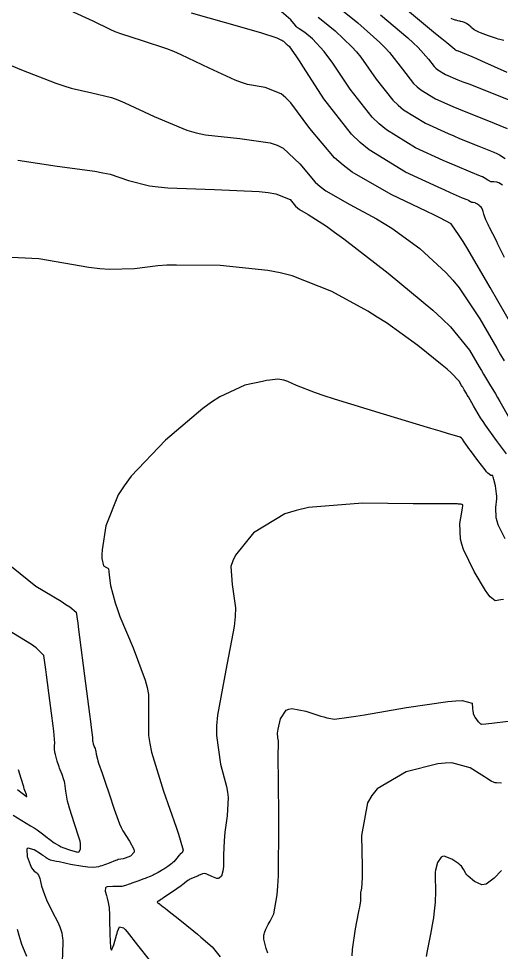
# Model space of a CAD drawing. Header units: metres. Extents: x 837475 to 838479, y 1189012 to 1191015.
# Drawn here: x 837669 to 837725.3, y 1190774.6 to 1190883.5 of the extents above; entities that cross this region are included whole.
import ezdxf

# ---------------------------------------------------------------- set-up
doc = ezdxf.new("R2010")
doc.units = ezdxf.units.M
doc.header["$LTSCALE"] = 0.3
doc.layers.add('COTAS 10', color=1, linetype='Continuous')
doc.layers.add('COTAS INT', color=252, linetype='Continuous')

msp = doc.modelspace()

# ---------------------------------------------------------------- linework, layer by layer
at = {"layer": 'COTAS 10'}
for points, elevation in [([(837706.21, 1190884.957), (837708.595, 1190883.038), (837711.145, 1190880.762), (837711.732, 1190880.168), (837712.268, 1190879.59), (837713.773, 1190877.633), (837715.077, 1190875.975), (837715.485, 1190875.585), (837715.914, 1190875.225), (837717.633, 1190874.173), (837719.682, 1190873.27), (837720.318, 1190873.003), (837720.984, 1190872.73), (837723.639, 1190871.683), (837726.007, 1190870.723)], 1620), ([(837665.432, 1190879.181), (837669.352, 1190877.571), (837673.371, 1190876), (837674.301, 1190875.682), (837675.153, 1190875.415), (837677.571, 1190874.874), (837679.838, 1190874.323), (837680.595, 1190874.05), (837681.407, 1190873.724), (837684.808, 1190872.111), (837688.632, 1190870.528), (837689.712, 1190870.222), (837690.8, 1190869.972), (837694.808, 1190869.545), (837698.359, 1190869.056), (837699.16, 1190868.767), (837699.882, 1190868.411), (837701.833, 1190866.571), (837703.595, 1190864.46), (837704.199, 1190863.934), (837704.853, 1190863.433), (837707.631, 1190861.833), (837710.773, 1190860.174), (837711.655, 1190859.636), (837712.544, 1190859.063), (837715.798, 1190856.71), (837718.876, 1190853.883), (837719.653, 1190853.012), (837720.397, 1190852.102), (837722.812, 1190848.498), (837724.777, 1190845.089), (837725.236, 1190844.303), (837725.659, 1190843.586)], 1630), ([(837698.081, 1190774.468), (837697.898, 1190775.009), (837697.602, 1190776.127), (837697.636, 1190776.585), (837697.661, 1190776.711), (837697.693, 1190776.837), (837697.863, 1190777.286), (837698.135, 1190777.832), (837698.232, 1190778.019), (837698.337, 1190778.221), (837698.792, 1190779.081), (837699.191, 1190781.268), (837699.261, 1190782.307), (837699.314, 1190783.535), (837699.358, 1190789.533), (837699.309, 1190795.384), (837699.303, 1190796.518), (837699.3, 1190797.441), (837699.315, 1190799.02), (837699.324, 1190799.24), (837699.318, 1190799.306), (837699.307, 1190799.374), (837699.234, 1190799.641), (837699.222, 1190800.147), (837699.25, 1190800.367), (837699.292, 1190800.621), (837699.553, 1190801.825), (837700.223, 1190802.834), (837700.521, 1190802.965), (837700.869, 1190803.03), (837702.532, 1190802.731), (837704.249, 1190802.15), (837704.631, 1190802.039), (837704.971, 1190801.949), (837705.861, 1190801.802), (837707.532, 1190802.002), (837708.364, 1190802.13), (837709.357, 1190802.29), (837714.278, 1190803.133), (837719.082, 1190803.849), (837720.001, 1190803.93), (837720.742, 1190803.96), (837721.931, 1190803.643), (837721.964, 1190803.067), (837721.976, 1190802.933), (837721.989, 1190802.811), (837722.044, 1190802.465), (837722.141, 1190802.188), (837722.18, 1190802.109), (837722.224, 1190802.03), (837722.427, 1190801.738), (837722.634, 1190801.487), (837722.681, 1190801.434), (837722.723, 1190801.387), (837722.838, 1190801.276), (837722.917, 1190801.223), (837722.937, 1190801.213), (837722.956, 1190801.206), (837723.016, 1190801.194), (837723.527, 1190801.252), (837723.83, 1190801.288), (837724.204, 1190801.332), (837726.137, 1190801.564)], 1640), ([(837668.87, 1190793.562), (837669.081, 1190793.414), (837669.267, 1190793.28), (837669.733, 1190792.912), (837669.948, 1190792.755), (837669.976, 1190792.753), (837669.99, 1190792.769), (837669.927, 1190792.978), (837669.738, 1190793.466), (837669.672, 1190793.657), (837669.602, 1190793.873), (837669.299, 1190794.856), (837669.018, 1190795.885)], 1630)]:
    msp.add_lwpolyline(points, dxfattribs=dict(at, elevation=elevation))
at = {"layer": 'COTAS INT'}
for points, elevation in [([(837726.683, 1190847.491), (837724.017, 1190852.137), (837721.405, 1190856.628), (837720.871, 1190857.513), (837720.419, 1190858.243), (837719.468, 1190859.583), (837718.14, 1190860.305), (837717.45, 1190860.644), (837716.621, 1190861.044), (837712.461, 1190862.993), (837707.924, 1190865.605), (837706.857, 1190866.424), (837705.871, 1190867.283), (837702.993, 1190870.729), (837700.765, 1190873.721), (837700.19, 1190874.294), (837699.632, 1190874.756), (837697.766, 1190875.502), (837695.7, 1190875.864), (837695.015, 1190876.083), (837694.282, 1190876.355), (837691.229, 1190877.766), (837687.988, 1190879.32), (837687.136, 1190879.681), (837686.304, 1190880.011), (837683.463, 1190880.956), (837680.931, 1190881.763), (837680.293, 1190882.007), (837679.682, 1190882.26), (837677.708, 1190883.248), (837675.082, 1190884.438)], 1628), ([(837713.892, 1190884.911), (837717.648, 1190881.811), (837718.367, 1190881.216), (837718.946, 1190880.736), (837719.878, 1190879.954), (837719.903, 1190879.921), (837719.911, 1190879.913), (837719.92, 1190879.906), (837719.954, 1190879.886), (837720.097, 1190879.829), (837720.174, 1190879.798), (837720.268, 1190879.762), (837720.743, 1190879.579), (837721.896, 1190879.094), (837722.416, 1190878.867), (837723.025, 1190878.599), (837725.95, 1190877.299)], 1616), ([(837725.679, 1190855.654), (837725.08, 1190856.92), (837724.93, 1190857.229), (837724.787, 1190857.52), (837724.326, 1190858.419), (837723.95, 1190859.143), (837723.86, 1190859.323), (837723.776, 1190859.494), (837723.523, 1190860.038), (837723.34, 1190860.483), (837723.301, 1190860.593), (837723.267, 1190860.696), (837723.183, 1190861.016), (837723.117, 1190861.263), (837723.094, 1190861.321), (837723.069, 1190861.373), (837722.959, 1190861.521), (837722.817, 1190861.647), (837722.772, 1190861.685), (837722.723, 1190861.725), (837722.524, 1190861.882), (837722.318, 1190862.013), (837722.265, 1190862.037), (837722.213, 1190862.054), (837722.042, 1190862.072), (837721.896, 1190862.075), (837721.86, 1190862.083), (837721.827, 1190862.095), (837721.725, 1190862.165), (837721.532, 1190862.286), (837721.44, 1190862.33), (837721.332, 1190862.378), (837720.807, 1190862.591), (837719.402, 1190863.201), (837718.74, 1190863.499), (837717.959, 1190863.854), (837714.153, 1190865.604), (837709.905, 1190868.202), (837708.846, 1190869.092), (837707.837, 1190870.056), (837704.617, 1190874.153), (837702.25, 1190877.871), (837701.78, 1190878.596), (837701.39, 1190879.188), (837700.649, 1190880.229), (837700.469, 1190880.374), (837700.432, 1190880.402), (837700.402, 1190880.425), (837700.339, 1190880.461), (837700.296, 1190880.493), (837700.277, 1190880.513), (837700.255, 1190880.537), (837700.154, 1190880.664), (837699.933, 1190880.848), (837699.836, 1190880.908), (837699.724, 1190880.973), (837699.191, 1190881.241), (837697.273, 1190881.867), (837696.287, 1190882.157), (837695.104, 1190882.498), (837689.191, 1190884.154)], 1626), ([(837725.476, 1190864.084), (837725.029, 1190864.368), (837724.913, 1190864.418), (837724.802, 1190864.457), (837724.43, 1190864.495), (837724.113, 1190864.501), (837724.036, 1190864.519), (837723.964, 1190864.545), (837723.744, 1190864.696), (837723.323, 1190864.959), (837723.124, 1190865.054), (837722.891, 1190865.16), (837721.751, 1190865.622), (837719.929, 1190866.377), (837719.266, 1190866.667), (837718.534, 1190866.992), (837715.313, 1190868.46), (837711.908, 1190870.543), (837711.059, 1190871.257), (837710.25, 1190872.029), (837707.669, 1190875.313), (837705.589, 1190878.444), (837705.097, 1190879.12), (837704.642, 1190879.713), (837703.298, 1190881.166), (837702.383, 1190881.902), (837702.197, 1190882.043), (837702.041, 1190882.157), (837701.723, 1190882.344), (837701.502, 1190882.507), (837701.408, 1190882.607), (837701.298, 1190882.731), (837700.781, 1190883.374), (837699.659, 1190884.308)], 1624), ([(837703.962, 1190883.684), (837704.296, 1190883.429), (837705.946, 1190882.102), (837707.893, 1190880.237), (837708.415, 1190879.644), (837708.929, 1190879.017), (837710.721, 1190876.473), (837712.664, 1190874.002), (837713.272, 1190873.421), (837713.911, 1190872.884), (837716.473, 1190871.316), (837719.108, 1190870.131), (837719.792, 1190869.835), (837720.457, 1190869.553), (837722.695, 1190868.652), (837724.449, 1190867.941), (837724.809, 1190867.779), (837725.114, 1190867.632), (837725.762, 1190867.228)], 1622), ([(837711.244, 1190883.975), (837714.397, 1190881.286), (837715.05, 1190880.692), (837715.607, 1190880.163), (837716.826, 1190878.794), (837717.49, 1190877.948), (837717.698, 1190877.749), (837717.917, 1190877.566), (837718.794, 1190877.029), (837720.256, 1190876.408), (837720.844, 1190876.171), (837721.511, 1190875.906), (837724.582, 1190874.713), (837727.566, 1190873.504)], 1618), ([(837725.629, 1190880.965), (837725.141, 1190881.081), (837724.955, 1190881.137), (837724.747, 1190881.203), (837723.808, 1190881.528), (837722.894, 1190881.875), (837722.701, 1190881.955), (837722.534, 1190882.029), (837722.144, 1190882.235), (837721.917, 1190882.413), (837721.852, 1190882.468), (837721.785, 1190882.526), (837721.536, 1190882.755), (837721.272, 1190882.964), (837721.197, 1190883.01), (837721.121, 1190883.05), (837720.837, 1190883.151), (837720.567, 1190883.211), (837720.5, 1190883.226), (837720.436, 1190883.241), (837720.232, 1190883.286), (837720.043, 1190883.334), (837719.989, 1190883.35), (837719.934, 1190883.367), (837719.728, 1190883.437), (837719.535, 1190883.511), (837719.488, 1190883.531)], 1614), ([(837668.902, 1190867.007), (837673.522, 1190866.331), (837677.886, 1190865.735), (837678.843, 1190865.556), (837679.691, 1190865.372), (837681.849, 1190864.658), (837684.264, 1190864.037), (837685.274, 1190863.911), (837686.432, 1190863.805), (837691.849, 1190863.588), (837697.086, 1190863.355), (837698.13, 1190863.239), (837698.999, 1190863.1), (837700.673, 1190862.412), (837701.32, 1190861.637), (837701.541, 1190861.444), (837701.781, 1190861.26), (837702.801, 1190860.673), (837704.925, 1190859.304), (837705.861, 1190858.627), (837706.948, 1190857.821), (837712.128, 1190853.836), (837717.333, 1190849.523), (837718.434, 1190848.51), (837719.388, 1190847.576), (837721.608, 1190844.858), (837722.731, 1190842.91), (837722.994, 1190842.46), (837723.236, 1190842.05), (837723.935, 1190840.895), (837724.636, 1190839.731), (837724.879, 1190839.315), (837725.142, 1190838.859), (837726.271, 1190836.874)], 1632), ([(837725.934, 1190832.73), (837724.741, 1190834.3), (837723.489, 1190836.076), (837723.189, 1190836.523), (837722.91, 1190836.951), (837722.071, 1190838.333), (837721.474, 1190839.387), (837721.348, 1190839.607), (837721.24, 1190839.797), (837720.987, 1190840.225), (837720.812, 1190840.514), (837720.751, 1190840.617), (837720.685, 1190840.73), (837720.403, 1190841.219), (837719.469, 1190842.197), (837718.992, 1190842.617), (837718.419, 1190843.103), (837715.563, 1190845.4), (837711.915, 1190848.02), (837710.844, 1190848.71), (837709.747, 1190849.385), (837705.563, 1190851.692), (837700.913, 1190853.5), (837699.522, 1190853.86), (837698.086, 1190854.159), (837692.525, 1190854.73), (837687.43, 1190854.776), (837686.288, 1190854.745), (837685.262, 1190854.694), (837682.525, 1190854.35), (837679.61, 1190854.242), (837678.472, 1190854.341), (837677.189, 1190854.495), (837671.361, 1190855.514), (837665.712, 1190855.756)], 1634), ([(837725.754, 1190822.82), (837724.966, 1190824.481), (837724.832, 1190824.889), (837724.733, 1190825.275), (837724.679, 1190826.482), (837724.78, 1190827.515), (837724.781, 1190827.792), (837724.769, 1190828.064), (837724.624, 1190829.012), (837724.443, 1190829.754), (837724.409, 1190829.896), (837724.381, 1190830.01), (837724.338, 1190830.195), (837724.337, 1190830.199), (837724.336, 1190830.201), (837724.332, 1190830.203), (837724.292, 1190830.206), (837724.269, 1190830.208), (837724.24, 1190830.209), (837724.091, 1190830.219), (837723.746, 1190830.493), (837723.593, 1190830.662), (837723.416, 1190830.871), (837722.57, 1190831.961), (837721.715, 1190833.122), (837721.532, 1190833.375), (837721.372, 1190833.599), (837720.99, 1190834.16), (837720.776, 1190834.464), (837720.722, 1190834.525), (837720.67, 1190834.577), (837720.503, 1190834.681), (837719.041, 1190835.117), (837718.173, 1190835.377), (837717.105, 1190835.699), (837711.574, 1190837.366), (837705.855, 1190839.135), (837704.668, 1190839.521), (837703.653, 1190839.862), (837701.419, 1190840.719), (837700.412, 1190841.175), (837700.17, 1190841.264), (837699.943, 1190841.336), (837699.259, 1190841.46), (837698.314, 1190841.36), (837697.924, 1190841.291), (837697.478, 1190841.204), (837695.4, 1190840.741), (837692.494, 1190839.409), (837691.525, 1190838.774), (837690.486, 1190838.024), (837686.14, 1190834.355), (837682.148, 1190830.132), (837681.332, 1190829.032), (837680.64, 1190827.963), (837679.187, 1190824.355), (837678.76, 1190821.563), (837678.716, 1190821.008), (837678.704, 1190820.549), (837678.93, 1190819.678), (837679.282, 1190819.47), (837679.349, 1190819.427), (837679.404, 1190819.391), (837679.492, 1190819.317), (837679.534, 1190819), (837679.59, 1190818.578), (837679.749, 1190817.37), (837680.27, 1190815.346), (837680.529, 1190814.598), (837680.837, 1190813.768), (837682.365, 1190810.096), (837683.766, 1190806.354), (837683.994, 1190805.48), (837684.153, 1190804.677), (837684.151, 1190802.365), (837684.145, 1190799.863), (837684.302, 1190798.94), (837684.527, 1190797.917), (837685.91, 1190793.394), (837687.374, 1190789.188), (837687.649, 1190788.365), (837687.869, 1190787.691), (837688.194, 1190786.489), (837688.142, 1190786.293), (837688.124, 1190786.252), (837688.104, 1190786.217), (837688.018, 1190786.139), (837687.876, 1190786.025), (837687.82, 1190785.967), (837687.758, 1190785.898), (837687.475, 1190785.552), (837687.112, 1190785.147), (837687, 1190785.041), (837686.882, 1190784.936), (837686.415, 1190784.578), (837685.936, 1190784.264), (837685.812, 1190784.187), (837685.69, 1190784.114), (837685.282, 1190783.885), (837684.906, 1190783.694), (837684.806, 1190783.644), (837684.707, 1190783.596), (837684.363, 1190783.432), (837683.939, 1190783.253), (837683.79, 1190783.195), (837683.626, 1190783.134), (837682.92, 1190782.882), (837682.213, 1190782.633), (837682.05, 1190782.574), (837681.9, 1190782.52), (837681.477, 1190782.357), (837681.047, 1190782.262), (837680.893, 1190782.25), (837680.723, 1190782.244), (837679.986, 1190782.275), (837679.343, 1190782.231), (837679.233, 1190782.178), (837679.153, 1190782.107), (837679.11, 1190781.706), (837679.253, 1190781.19), (837679.29, 1190781.048), (837679.326, 1190780.905), (837679.448, 1190780.392), (837679.54, 1190779.962), (837679.558, 1190779.873), (837679.571, 1190779.796), (837679.591, 1190779.623), (837679.598, 1190779.112), (837679.603, 1190778.822), (837679.61, 1190778.467), (837679.649, 1190776.647), (837679.75, 1190775.101), (837679.797, 1190774.918), (837679.852, 1190774.842), (837680.119, 1190775.454), (837680.417, 1190776.571), (837680.492, 1190776.813), (837680.564, 1190777.026), (837680.795, 1190777.551), (837681.241, 1190777.425), (837681.448, 1190777.228), (837681.691, 1190776.96), (837682.871, 1190775.405), (837684.24, 1190773.706)], 1636), ([(837725.558, 1190815.757), (837725.274, 1190815.717), (837724.613, 1190815.603), (837724.005, 1190816.073), (837723.754, 1190816.401), (837723.468, 1190816.814), (837722.133, 1190819.023), (837720.927, 1190821.567), (837720.721, 1190822.192), (837720.57, 1190822.783), (837720.486, 1190824.632), (837720.709, 1190825.942), (837720.751, 1190826.193), (837720.785, 1190826.395), (837720.837, 1190826.724), (837720.834, 1190826.739), (837720.834, 1190826.749), (837720.833, 1190826.767), (837720.829, 1190826.785), (837720.826, 1190826.788), (837720.823, 1190826.792), (837720.804, 1190826.801), (837720.759, 1190826.814), (837720.739, 1190826.82), (837720.715, 1190826.826), (837720.604, 1190826.86), (837720.33, 1190826.89), (837720.204, 1190826.895), (837720.056, 1190826.899), (837719.339, 1190826.9), (837717.25, 1190826.906), (837716.237, 1190826.913), (837715.034, 1190826.922), (837709.121, 1190826.972), (837702.826, 1190826.483), (837701.382, 1190826.152), (837700.069, 1190825.736), (837696.407, 1190823.527), (837694.313, 1190820.923), (837693.988, 1190820.258), (837693.773, 1190819.618), (837693.914, 1190817.506), (837694.324, 1190814.785), (837694.279, 1190813.76), (837694.164, 1190812.616), (837693.176, 1190807.506), (837692.209, 1190802.245), (837692.107, 1190801.006), (837692.077, 1190799.862), (837692.572, 1190796.518), (837693.279, 1190793.935), (837693.384, 1190793.272), (837693.45, 1190792.63), (837693.357, 1190790.499), (837693.079, 1190788.592), (837693.027, 1190788.092), (837692.986, 1190787.605), (837692.93, 1190785.945), (837692.903, 1190784.6), (837692.88, 1190784.311), (837692.851, 1190784.058), (837692.693, 1190783.446), (837692.397, 1190783.214), (837692.281, 1190783.201), (837692.151, 1190783.209), (837691.56, 1190783.424), (837690.972, 1190783.691), (837690.843, 1190783.732), (837690.73, 1190783.76), (837690.445, 1190783.742), (837690.183, 1190783.608), (837690.084, 1190783.563), (837689.973, 1190783.514), (837689.478, 1190783.305), (837689.003, 1190783.097), (837688.905, 1190783.048), (837688.822, 1190783.002), (837688.642, 1190782.869), (837688.331, 1190782.616), (837688.165, 1190782.495), (837687.964, 1190782.351), (837686.951, 1190781.65), (837685.954, 1190780.968), (837685.762, 1190780.838), (837685.608, 1190780.733), (837685.358, 1190780.563), (837685.331, 1190780.55), (837685.317, 1190780.544), (837685.301, 1190780.536), (837685.22, 1190780.498), (837685.165, 1190780.448), (837685.166, 1190780.432), (837685.173, 1190780.416), (837685.256, 1190780.353), (837685.369, 1190780.29), (837685.396, 1190780.275), (837685.42, 1190780.26), (837685.489, 1190780.212), (837685.878, 1190779.903), (837686.103, 1190779.723), (837686.379, 1190779.503), (837687.803, 1190778.367), (837689.452, 1190777.032), (837689.87, 1190776.687), (837690.272, 1190776.352), (837691.586, 1190775.229), (837692.537, 1190774.043)], 1638), ([(837668.169, 1190819.595), (837671.006, 1190817.295), (837673.961, 1190815.54), (837674.528, 1190815.184), (837674.986, 1190814.883), (837675.733, 1190814.261), (837675.905, 1190812.968), (837676, 1190812.244), (837676.117, 1190811.361), (837676.711, 1190806.849), (837677.295, 1190802.369), (837677.406, 1190801.506), (837677.494, 1190800.806), (837677.626, 1190799.643), (837677.617, 1190799.543), (837677.616, 1190799.514), (837677.616, 1190799.484), (837677.621, 1190799.369), (837677.643, 1190799.226), (837677.653, 1190799.177), (837677.665, 1190799.125), (837677.725, 1190798.906), (837677.8, 1190798.675), (837677.821, 1190798.615), (837677.843, 1190798.557), (837677.926, 1190798.362), (837678, 1190798.147), (837678.017, 1190798.076), (837678.033, 1190798.001), (837678.075, 1190797.686), (837678.198, 1190797.135), (837678.264, 1190796.91), (837678.344, 1190796.654), (837678.751, 1190795.466), (837679.269, 1190793.979), (837679.42, 1190793.534), (837679.573, 1190793.074), (837680.155, 1190791.291), (837680.796, 1190789.573), (837680.988, 1190789.153), (837681.185, 1190788.759), (837681.951, 1190787.538), (837682.459, 1190786.627), (837682.494, 1190786.428), (837682.484, 1190786.253), (837682.067, 1190785.81), (837681.46, 1190785.579), (837681.33, 1190785.536), (837681.216, 1190785.502), (837680.943, 1190785.456), (837680.629, 1190785.394), (837680.49, 1190785.35), (837680.329, 1190785.294), (837679.559, 1190784.995), (837678.728, 1190784.685), (837678.528, 1190784.623), (837678.342, 1190784.571), (837677.777, 1190784.466), (837677.072, 1190784.501), (837676.797, 1190784.536), (837676.487, 1190784.582), (837675.077, 1190784.843), (837673.724, 1190785.122), (837673.45, 1190785.18), (837673.218, 1190785.23), (837672.744, 1190785.339), (837672.567, 1190785.399), (837672.523, 1190785.418), (837672.481, 1190785.438), (837672.349, 1190785.517), (837672.239, 1190785.6), (837672.21, 1190785.622), (837672.184, 1190785.644), (837672.096, 1190785.718), (837671.849, 1190785.884), (837671.722, 1190785.964), (837671.57, 1190786.058), (837670.808, 1190786.521), (837670.124, 1190786.746), (837670.02, 1190786.691), (837669.954, 1190786.585), (837670.026, 1190785.775), (837670.343, 1190784.815), (837670.432, 1190784.614), (837670.521, 1190784.441), (837670.845, 1190784.049), (837671.12, 1190783.852), (837671.179, 1190783.802), (837671.229, 1190783.753), (837671.347, 1190783.594), (837671.441, 1190783.307), (837671.477, 1190783.179), (837671.517, 1190783.029), (837671.697, 1190782.312), (837672.014, 1190781.338), (837672.141, 1190781.026), (837672.284, 1190780.697), (837672.942, 1190779.358), (837673.581, 1190778.09), (837673.712, 1190777.805), (837673.824, 1190777.55), (837674.063, 1190776.87), (837674.142, 1190776.223), (837674.152, 1190775.989), (837674.158, 1190775.731), (837674.138, 1190774.6), (837674.099, 1190773.446)], 1634), ([(837668.382, 1190790.593), (837670.41, 1190789.352), (837670.829, 1190789.086), (837671.187, 1190788.855), (837671.968, 1190788.301), (837672.382, 1190787.954), (837672.509, 1190787.853), (837672.64, 1190787.75), (837673.161, 1190787.36), (837673.77, 1190786.989), (837673.958, 1190786.898), (837674.154, 1190786.812), (837674.932, 1190786.543), (837675.605, 1190786.355), (837675.734, 1190786.319), (837675.839, 1190786.291), (837676.013, 1190786.249), (837676.057, 1190786.311), (837676.08, 1190786.349), (837676.108, 1190786.395), (837676.245, 1190786.635), (837676.239, 1190787.267), (837676.176, 1190787.56), (837676.086, 1190787.905), (837675.541, 1190789.577), (837674.946, 1190791.385), (837674.825, 1190791.815), (837674.723, 1190792.214), (837674.51, 1190793.402), (837674.39, 1190794.298), (837674.346, 1190794.514), (837674.298, 1190794.716), (837674.085, 1190795.33), (837673.849, 1190795.885), (837673.786, 1190796.051), (837673.725, 1190796.222), (837673.512, 1190796.881), (837673.341, 1190797.505), (837673.307, 1190797.653), (837673.277, 1190797.791), (837673.215, 1190798.201), (837673.201, 1190798.528), (837673.201, 1190798.614), (837673.204, 1190798.698), (837673.229, 1190798.983), (837673.167, 1190799.911), (837673.114, 1190800.4), (837673.045, 1190800.99), (837672.669, 1190803.958), (837672.272, 1190806.968), (837672.191, 1190807.584), (837672.121, 1190808.106), (837671.973, 1190809.205), (837671.056, 1190810.092), (837670.502, 1190810.48), (837669.818, 1190810.93), (837666.265, 1190813.071)], 1632), ([(837725.348, 1190794.326), (837724.745, 1190794.346), (837724.606, 1190794.367), (837724.48, 1190794.394), (837724.126, 1190794.544), (837723.585, 1190794.901), (837723.34, 1190795.059), (837723.055, 1190795.242), (837721.683, 1190796.115), (837719.538, 1190796.673), (837718.766, 1190796.658), (837717.916, 1190796.569), (837714.202, 1190795.636), (837710.839, 1190793.639), (837710.209, 1190792.879), (837709.711, 1190792.03), (837709.004, 1190788.218), (837709.096, 1190784.598), (837709.102, 1190783.87), (837709.1, 1190783.262), (837709.021, 1190782.056), (837708.917, 1190781.677), (837708.899, 1190781.59), (837708.886, 1190781.511), (837708.878, 1190781.287), (837708.891, 1190781.075), (837708.892, 1190781.002), (837708.891, 1190780.923), (837708.877, 1190780.586), (837708.767, 1190779.854), (837708.706, 1190779.526), (837708.631, 1190779.143), (837708.252, 1190777.306), (837707.916, 1190774.913), (837707.869, 1190774.18)], 1642), ([(837725.337, 1190784.134), (837724.47, 1190783.234), (837723.55, 1190782.548), (837723.3, 1190782.478), (837723.052, 1190782.461), (837722.174, 1190782.833), (837721.46, 1190783.476), (837721.315, 1190783.63), (837721.194, 1190783.774), (837720.947, 1190784.205), (837720.673, 1190784.618), (837720.533, 1190784.751), (837720.367, 1190784.891), (837719.537, 1190785.464), (837718.668, 1190785.779), (837718.477, 1190785.757), (837718.306, 1190785.688), (837717.869, 1190785.043), (837717.645, 1190784.151), (837717.609, 1190783.926), (837717.585, 1190783.711), (837717.592, 1190783.014), (837717.642, 1190782.234), (837717.644, 1190781.966), (837717.641, 1190781.676), (837717.588, 1190780.442), (837717.453, 1190779.026), (837717.399, 1190778.621), (837717.337, 1190778.21), (837717.053, 1190776.679), (837716.667, 1190774.745), (837716.541, 1190774.08)], 1644), ([(837669.958, 1190774.094), (837669.495, 1190775.22), (837669.392, 1190775.494), (837669.3, 1190775.751), (837669.061, 1190776.546), (837668.866, 1190777.236)], 1632)]:
    msp.add_lwpolyline(points, dxfattribs=dict(at, elevation=elevation))

doc.saveas('drawing.dxf')
